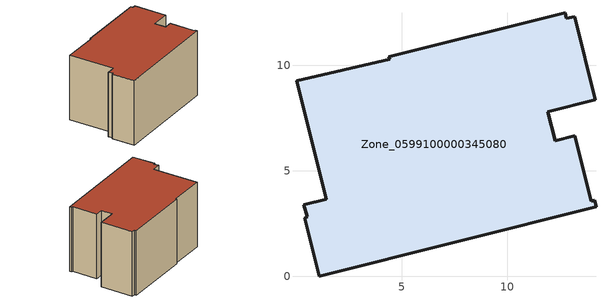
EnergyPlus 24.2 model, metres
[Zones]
Zone_0599100000345080
 floor ground (C_G): 13.19,12.32 14.18,8.37 11.92,7.81 12.27,6.43 13.21,6.67 13.99,3.57 14.14,3.61 14.21,3.3 1.08,0 0.39,2.77 0.53,2.83 0.36,3.4 1.41,3.66 0.01,9.28 4.42,10.3 4.39,10.42 12.75,12.51 12.81,12.23 z0
 wall outside (C_F): 14.21,3.3 14.14,3.61 13.99,3.57 13.21,6.67 12.27,6.43 11.92,7.81 14.18,8.37 13.19,12.32 12.81,12.23 12.75,12.51 4.39,10.42 4.42,10.3 0.01,9.28 1.41,3.66 0.36,3.4 0.53,2.83 0.39,2.77 1.08,0 14.21,3.3 z0:8.26
 roof outside (C_R): 14.18,8.37 13.19,12.32 12.81,12.23 12.75,12.51 4.39,10.42 4.42,10.3 0.01,9.28 1.41,3.66 0.36,3.4 0.53,2.83 0.39,2.77 1.08,0 14.21,3.3 14.14,3.61 13.99,3.57 13.21,6.67 12.27,6.43 11.92,7.81 z8.26
[BUILDING]
Pand.0599100000345080: North Axis=0; Terrain=City; Loads Convergence Tolerance Value=0.04; Temperature Convergence Tolerance Value=0.4; Solar Distribution=FullExterior; Maximum Number of Warmup Days=25; Minimum Number of Warmup Days=1
[Site:Location]
Rotterdam.The.Hague.AP_ZH_NLD Design_Conditions: Latitude=51.96; Longitude=4.45; Time Zone=1; Elevation=-4.5
[SITE:GROUNDTEMPERATURE:BUILDINGSURFACE]
18, 18, 18, 18, 18, 18, 18, 18, 18, 18, 18, 18
[MATERIAL] Thermal Absorptance=0.9; Solar Absorptance=0.7; Visible Absorptance=0.7
Name | Roughness | Thickness | Conductivity | Density | Specific Heat
G.TC.1992-2005 | MediumSmooth | 0.15 | 0.06 | 540 | 1210
F.TC.1992-2005 | Rough | 0.3 | 0.12 | 1920 | 840
R.TC.1992-2005 | MediumRough | 0.2 | 0.08 | 1500 | 1000
[CONSTRUCTION]
C_G: G.TC.1992-2005
C_F: F.TC.1992-2005
C_R: R.TC.1992-2005
[ZONE]
Zone_0599100000345080: Type=1; Multiplier=1; Ceiling Height=Autocalculate; Volume=Autocalculate; Floor Area=autocalculate; Part of Total Floor Area=Yes
[ZONEINFILTRATION:DESIGNFLOWRATE]
Infil_Zone_0599100000345080: Zone or ZoneList or Space or SpaceList=Zone_0599100000345080; Schedule=AlwaysOn; Design Flow Rate Calculation Method=Flow/Area; Flow Rate per Floor Area=0.0015; Constant Term Coefficient=1; Temperature Term Coefficient=0; Velocity Term Coefficient=0; Velocity Squared Term Coefficient=0
[HVACTEMPLATE:ZONE:IDEALLOADSAIRSYSTEM]
Zone_0599100000345080: Maximum Heating Supply Air Temperature=50; Minimum Cooling Supply Air Temperature=13; Maximum Heating Supply Air Humidity Ratio=0.0156; Minimum Cooling Supply Air Humidity Ratio=0.0077; Heating Limit=NoLimit; Cooling Limit=NoLimit; Dehumidification Control Type=ConstantSensibleHeatRatio; Cooling Sensible Heat Ratio=0.7; Dehumidification Setpoint=60; Humidification Control Type=None; Humidification Setpoint=30; Outdoor Air Method=None; Outdoor Air Flow Rate per Person=0.00944; Outdoor Air Flow Rate per Zone Floor Area=0; Outdoor Air Flow Rate per Zone=0; Demand Controlled Ventilation Type=None; Outdoor Air Economizer Type=NoEconomizer; Heat Recovery Type=None; Sensible Heat Recovery Effectiveness=0.7; Latent Heat Recovery Effectiveness=0.65
[ZONECONTROL:THERMOSTAT]
ThermostatControl_Zone_0599100000345080: Zone or ZoneList=Zone_0599100000345080; Control Type Schedule=DualSetpointControlType; Control 1=Thermostat_Zone_0599100000345080; Temperature Difference Between Cutout And Setpoint=0
[THERMOSTATSETPOINT:DUALSETPOINT]
Thermostat_Zone_0599100000345080: Heating Setpoint Temperature Schedule=HeatingSetpoint_Zone_0599100000345080; Cooling Setpoint Temperature Schedule=CoolingSetpoint_Zone_0599100000345080
[SCHEDULE:COMPACT]
HeatingSetpoint_Zone_0599100000345080: Through: 12/31, For: AllDays, Until: 24:00, 21
CoolingSetpoint_Zone_0599100000345080: Through: 12/31, For: AllDays, Until: 24:00, 24
DualSetpointControlType: Through: 12/31, For: AllDays, Until: 24:00, 4
AlwaysOn: Through: 12/31, For: AllDays, Until: 24:00, 1
